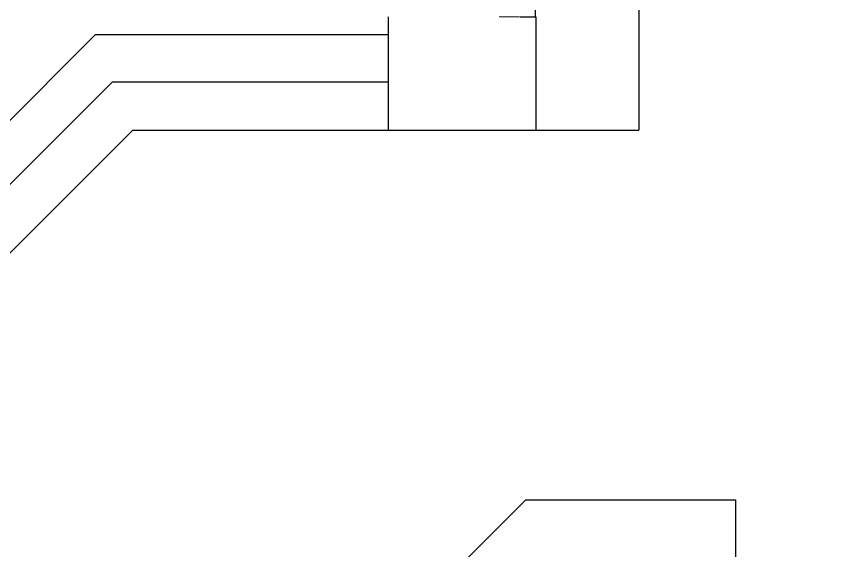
# Model space of a CAD drawing. Header units: inches. Extents: x -59 to 5673, y -29 to 4299.
# Drawn here: x 1051 to 2807, y 1755 to 2877 of the extents above; entities that cross this region are included whole.
import ezdxf

# ---------------------------------------------------------------- set-up
doc = ezdxf.new("R2010")
doc.units = ezdxf.units.IN
doc.header["$LTSCALE"] = 96
doc.header["$MEASUREMENT"] = 0
doc.layers.add('A-ROOF-LEVL-THIN', color=1, linetype='Continuous')
doc.layers.add('A-WALL-FULL', color=6, linetype='Continuous')
doc.layers.add('AE-108$0$A-ROOF', color=8, linetype='Continuous', lineweight=13)

msp = doc.modelspace()

# ---------------------------------------------------------------- linework, layer by layer
at = {"layer": 'A-ROOF-LEVL-THIN'}
for p, q in [((1832.3, 2877.3), (1832.3, 2638.2)), ((2143, 2877.3), (2143, 2638.3)), ((174.8, 1797.8), (1216.6, 2839.6)), ((1216.6, 2839.6), (1832.6, 2839.6)), ((1252, 2740.2), (309.5, 1797.8)), ((1252, 2740.2), (1832.6, 2740.2))]:
    msp.add_line(p, q, dxfattribs=at)
for points in [[(3298.9, 4062.8), (2359.9, 4062.8), (2359.9, 2638.9)], [(2359.9, 2638.3), (1294.2, 2638.2), (453.8, 1797.8), (130.5, 1797.8), (-3.1, 1664.1), (132.5, 1528.5), (468.4, 1528.5), (1556.8, 440.2), (1556.8, 104.5), (1690.4, -29.2), (1824.1, 104.5), (1824.1, 290.2), (1914.3, 380.3), (1914.3, 1653.3), (2121.8, 1860.8), (2563.3, 1860.8), (2563.3, 336.8), (2558.3, 336.8), (2558.3, 312.8), (2795.5, 312.8), (2795.5, 231.8), (3167.3, 231.8)]]:
    msp.add_lwpolyline(points, dxfattribs=at)
at = {"layer": 'A-WALL-FULL'}
for p, q in [((2142.3, 2877.3), (2142.3, 3734.3)), ((2109.5, 2877.3), (2142.3, 2877.3))]:
    msp.add_line(p, q, dxfattribs=at)
at = {"layer": 'AE-108$0$A-ROOF'}
msp.add_line((2107.7, 2877.3), (2065.7, 2877.3), dxfattribs=at)

doc.saveas('drawing.dxf')
